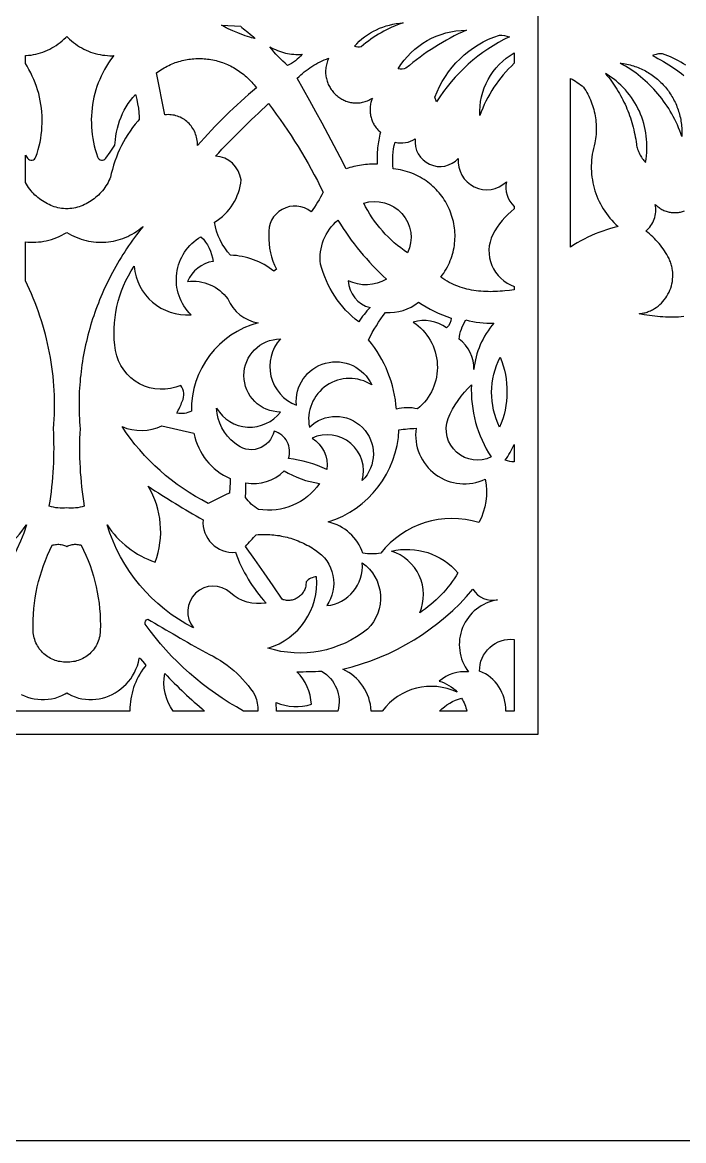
# Model space of a CAD drawing. Extents: x -570 to 570, y -425 to 425.
# Drawn here: x 150.5 to 296.4, y -245 to 1.6 of the extents above; entities that cross this region are included whole.
import ezdxf

# ---------------------------------------------------------------- set-up
doc = ezdxf.new("R2010")
doc.units = 0
doc.layers.add('LAYER_1', color=18, linetype='CONTINUOUS')
doc.layers.add('LAYER_2', color=4, linetype='CONTINUOUS')

msp = doc.modelspace()

# ---------------------------------------------------------------- linework, layer by layer
at = {"layer": 'LAYER_1'}
for points in [[(198.7, 0.77), (198.8, 0.66), (198.93, 0.54), (199.3, 0.22), (200.27, -0.55), (200.78, -0.95), (201.23, -1.33), (201.42, -1.51), (201.58, -1.66), (201.7, -1.8), (201.78, -1.92), (201.47, -1.86), (201.1, -1.77), (200.67, -1.64), (200.2, -1.49), (199.69, -1.32), (199.15, -1.12), (198.6, -0.91), (198.04, -0.69), (196.94, -0.23), (196.42, 0), (195.93, 0.23), (195.48, 0.45), (195.08, 0.65), (194.75, 0.84), (194.48, 1)], [(205.09, -3.73), (205.5, -3.96), (205.92, -4.18), (206.35, -4.38), (206.78, -4.56), (207.22, -4.73), (207.66, -4.87), (208.11, -5.01), (208.56, -5.12), (209.01, -5.22), (209.47, -5.3), (209.93, -5.36), (210.39, -5.4), (210.86, -5.43), (211.32, -5.44), (211.79, -5.43), (212.25, -5.41), (211.91, -5.8), (211.54, -6.16), (211.15, -6.51), (210.75, -6.83), (210.33, -7.13), (209.89, -7.4), (209.44, -7.64), (208.98, -7.86), (208.46, -7.38), (207.95, -6.9), (207.44, -6.4), (206.95, -5.89), (206.47, -5.36), (206, -4.83), (205.54, -4.28)], [(180.08, -9.52), (180.41, -9.28), (180.75, -9.05), (181.08, -8.82), (181.42, -8.61), (181.77, -8.4), (182.12, -8.21), (182.47, -8.02), (182.82, -7.85), (183.18, -7.68), (183.54, -7.53), (183.9, -7.38), (184.26, -7.25), (184.63, -7.12), (185, -7), (185.37, -6.89), (185.74, -6.8), (186.11, -6.71), (186.48, -6.63), (186.86, -6.56), (187.24, -6.5), (187.61, -6.45), (187.99, -6.41), (188.37, -6.37), (188.75, -6.35), (189.12, -6.34), (189.5, -6.33), (189.88, -6.34), (190.26, -6.35), (190.64, -6.38), (191.01, -6.41), (191.39, -6.45), (191.76, -6.5), (192.13, -6.56), (192.51, -6.63), (192.88, -6.71), (193.24, -6.79), (193.61, -6.89), (193.97, -7), (194.34, -7.11), (194.69, -7.23), (195.05, -7.36), (195.41, -7.5), (195.76, -7.65), (196.1, -7.81), (196.45, -7.98), (196.79, -8.16), (197.13, -8.34), (197.46, -8.53), (197.79, -8.74), (198.12, -8.95), (198.44, -9.17), (198.75, -9.39), (199.07, -9.63), (199.37, -9.88), (199.68, -10.13), (199.97, -10.39), (200.27, -10.66), (200.55, -10.94), (200.83, -11.23), (201.11, -11.53), (201.38, -11.83), (201.64, -12.14), (201.9, -12.46), (202.14, -12.79), (201.28, -13.53), (200.42, -14.27), (199.57, -15.03), (198.72, -15.79), (197.88, -16.55), (197.05, -17.33), (196.23, -18.12), (195.41, -18.91), (194.6, -19.71), (193.8, -20.52), (193.01, -21.34), (192.22, -22.16), (191.44, -22.99), (190.67, -23.83), (189.9, -24.68), (189.15, -25.54), (189.15, -25.16), (189.13, -24.79), (189.09, -24.42), (189.03, -24.06), (188.95, -23.71), (188.86, -23.36), (188.74, -23.03), (188.61, -22.7), (188.47, -22.38), (188.31, -22.07), (188.13, -21.77), (187.94, -21.48), (187.74, -21.21), (187.52, -20.94), (187.29, -20.69), (187.04, -20.45), (186.79, -20.22), (186.52, -20.01), (186.25, -19.81), (185.96, -19.63), (185.67, -19.46), (185.36, -19.3), (185.05, -19.17), (184.73, -19.05), (184.4, -18.95), (184.06, -18.86), (183.72, -18.8), (183.37, -18.75), (183.02, -18.73), (182.66, -18.72), (182.3, -18.73), (181.94, -18.77)], [(218.09, -6.29), (217.96, -6.58), (217.85, -6.87), (217.75, -7.16), (217.66, -7.45), (217.59, -7.74), (217.53, -8.02), (217.49, -8.31), (217.45, -8.59), (217.43, -8.88), (217.42, -9.16), (217.42, -9.43), (217.43, -9.71), (217.46, -9.98), (217.49, -10.25), (217.54, -10.52), (217.6, -10.78), (217.66, -11.04), (217.74, -11.3), (217.82, -11.55), (217.92, -11.8), (218.02, -12.04), (218.14, -12.28), (218.26, -12.51), (218.39, -12.74), (218.53, -12.97), (218.68, -13.18), (218.83, -13.4), (218.99, -13.6), (219.16, -13.8), (219.34, -13.99), (219.52, -14.18), (219.71, -14.36), (219.91, -14.53), (220.11, -14.69), (220.32, -14.85), (220.53, -15), (220.75, -15.14), (220.97, -15.27), (221.2, -15.4), (221.44, -15.51), (221.67, -15.62), (221.91, -15.72), (222.16, -15.8), (222.41, -15.88), (222.66, -15.95), (222.91, -16.01), (223.17, -16.06), (223.43, -16.09), (223.7, -16.12), (223.96, -16.14), (224.23, -16.14), (224.5, -16.13), (224.77, -16.11), (225.04, -16.08), (225.31, -16.04), (225.58, -15.99), (225.85, -15.92), (226.13, -15.84), (226.4, -15.74), (226.67, -15.64), (226.94, -15.52), (227.21, -15.38), (227.48, -15.24), (227.75, -15.07), (227.65, -15.32), (227.56, -15.57), (227.48, -15.82), (227.41, -16.07), (227.35, -16.33), (227.31, -16.58), (227.27, -16.84), (227.24, -17.1), (227.23, -17.35), (227.22, -17.61), (227.22, -17.86), (227.24, -18.12), (227.26, -18.37), (227.3, -18.63), (227.34, -18.88), (227.39, -19.13), (227.46, -19.37), (227.53, -19.62), (227.61, -19.86), (227.7, -20.09), (227.8, -20.33), (227.91, -20.56), (228.03, -20.78), (228.16, -21), (228.3, -21.22), (228.45, -21.43), (228.6, -21.63), (228.77, -21.83), (228.94, -22.03), (229.12, -22.21), (229.31, -22.39), (229.51, -22.57), (229.41, -23), (229.3, -23.43), (229.21, -23.87), (229.13, -24.31), (229.06, -24.74), (228.99, -25.18), (228.93, -25.63), (228.88, -26.07), (228.84, -26.51), (228.81, -26.96), (228.79, -27.4), (228.78, -27.84), (228.77, -28.29), (228.77, -28.74), (228.79, -29.18), (228.81, -29.63), (228.37, -29.62), (227.94, -29.63), (227.51, -29.64), (227.07, -29.67), (226.64, -29.7), (226.21, -29.74), (225.78, -29.79), (225.35, -29.85), (224.92, -29.92), (224.49, -29.99), (224.07, -30.08), (223.64, -30.17), (223.22, -30.27), (222.8, -30.39), (222.38, -30.51), (221.97, -30.64), (220.65, -28.12), (219.33, -25.61), (217.99, -23.11), (216.65, -20.61), (215.29, -18.12), (213.93, -15.64), (212.56, -13.16), (211.17, -10.68), (211.55, -10.32), (211.93, -9.97), (212.32, -9.63), (212.72, -9.3), (213.13, -8.98), (213.54, -8.67), (213.96, -8.38), (214.4, -8.1), (214.83, -7.83), (215.28, -7.57), (215.73, -7.32), (216.19, -7.09), (216.66, -6.87), (217.13, -6.66), (217.6, -6.47)], [(282.43, -7.37), (282.8, -7.42), (283.17, -7.47), (283.54, -7.53), (283.9, -7.6), (284.26, -7.67), (284.62, -7.76), (284.98, -7.85), (285.33, -7.96), (285.67, -8.07), (286.02, -8.19), (286.35, -8.32), (286.69, -8.45), (287.02, -8.6), (287.35, -8.75), (287.67, -8.91), (287.99, -9.07), (288.3, -9.25), (288.61, -9.43), (288.91, -9.62), (289.21, -9.81), (289.5, -10.01), (289.79, -10.22), (290.08, -10.44), (290.35, -10.66), (290.63, -10.89), (290.89, -11.13), (291.16, -11.37), (291.41, -11.61), (291.66, -11.87), (291.91, -12.13), (292.15, -12.39), (292.38, -12.66), (292.61, -12.94), (292.83, -13.22), (293.04, -13.5), (293.25, -13.79), (293.45, -14.09), (293.64, -14.39), (293.83, -14.7), (294.01, -15.01), (294.18, -15.32), (294.35, -15.64), (294.51, -15.97), (294.66, -16.29), (294.81, -16.63), (294.94, -16.96), (295.07, -17.3), (295.2, -17.64), (295.31, -17.99), (295.42, -18.34), (295.51, -18.7), (295.6, -19.05), (295.69, -19.41), (295.76, -19.78), (295.83, -20.14), (295.88, -20.51), (295.93, -20.88), (295.97, -21.25), (296, -21.63), (296.03, -22.01), (296.04, -22.39), (296.04, -22.77), (296.04, -23.16), (296.03, -23.54), (295.8, -22.89), (295.55, -22.25), (295.3, -21.61), (295.03, -20.98), (294.74, -20.36), (294.44, -19.75), (294.13, -19.15), (293.8, -18.55), (293.46, -17.96), (293.11, -17.39), (292.75, -16.82), (292.37, -16.26), (291.98, -15.71), (291.58, -15.17), (291.16, -14.64), (290.73, -14.12), (290.3, -13.61), (289.85, -13.11), (289.38, -12.62), (288.91, -12.15), (288.43, -11.68), (287.93, -11.23), (287.43, -10.79), (286.91, -10.36), (286.38, -9.94), (285.85, -9.53), (285.3, -9.14), (284.74, -8.76), (284.18, -8.39), (283.6, -8.04), (283.02, -7.7)], [(279.15, -9.65), (279.5, -10.06), (279.84, -10.48), (280.17, -10.91), (280.49, -11.34), (280.8, -11.78), (281.11, -12.22), (281.4, -12.67), (281.69, -13.12), (281.97, -13.58), (282.24, -14.04), (282.51, -14.51), (282.76, -14.98), (283.01, -15.46), (283.25, -15.94), (283.48, -16.43), (283.7, -16.92), (283.91, -17.42), (284.11, -17.91), (284.3, -18.42), (284.49, -18.92), (284.66, -19.43), (284.83, -19.94), (284.99, -20.46), (285.14, -20.98), (285.27, -21.5), (285.4, -22.03), (285.52, -22.56), (285.63, -23.09), (285.73, -23.62), (285.83, -24.16), (285.91, -24.7), (285.98, -25.24), (286.04, -25.52), (286.1, -25.8), (286.18, -26.07), (286.27, -26.34), (286.36, -26.61), (286.47, -26.88), (286.58, -27.14), (286.71, -27.39), (286.84, -27.64), (286.98, -27.89), (287.13, -28.13), (287.29, -28.36), (287.46, -28.59), (287.63, -28.81), (287.82, -29.03), (288.01, -29.24), (288.13, -28.5), (288.22, -27.77), (288.28, -27.04), (288.32, -26.31), (288.32, -25.59), (288.3, -24.87), (288.25, -24.15), (288.17, -23.43), (288.07, -22.73), (287.94, -22.02), (287.79, -21.33), (287.61, -20.64), (287.4, -19.96), (287.17, -19.29), (286.92, -18.63), (286.64, -17.98), (286.33, -17.35), (286.01, -16.72), (285.66, -16.11), (285.29, -15.51), (284.89, -14.92), (284.47, -14.36), (284.03, -13.8), (283.57, -13.26), (283.09, -12.74), (282.59, -12.24), (282.07, -11.76), (281.52, -11.29), (280.96, -10.85), (280.38, -10.43), (279.77, -10.03)], [(281.95, -43.35), (281.09, -43.57), (280.24, -43.82), (279.39, -44.09), (278.56, -44.38), (277.73, -44.7), (276.9, -45.03), (276.09, -45.38), (275.29, -45.75), (274.5, -46.15), (273.72, -46.56), (272.95, -47), (272.2, -47.46), (271.46, -47.94), (271.45, -47.95), (271.45, -10.72), (271.83, -10.92), (272.21, -11.14), (272.58, -11.36), (272.95, -11.6), (273.3, -11.85), (273.65, -12.11), (274, -12.39), (274.33, -12.67), (274.56, -13.02), (274.8, -13.41), (275.03, -13.8), (275.25, -14.21), (275.46, -14.61), (275.65, -15.03), (275.84, -15.45), (276.01, -15.87), (276.17, -16.3), (276.32, -16.73), (276.45, -17.17), (276.58, -17.61), (276.69, -18.05), (276.79, -18.5), (276.87, -18.95), (276.95, -19.4), (277.01, -19.86), (277.06, -20.32), (277.09, -20.78), (277.12, -21.24), (277.13, -21.7), (277.12, -22.16), (277.11, -22.63), (277.08, -23.09), (277.04, -23.56), (276.98, -24.02), (276.91, -24.49), (276.83, -24.95), (276.65, -25.57), (276.49, -26.2), (276.35, -26.83), (276.24, -27.46), (276.15, -28.09), (276.09, -28.72), (276.05, -29.36), (276.03, -29.99), (276.03, -30.62), (276.06, -31.25), (276.1, -31.87), (276.17, -32.5), (276.27, -33.12), (276.38, -33.73), (276.52, -34.34), (276.67, -34.95), (276.85, -35.54), (277.05, -36.13), (277.27, -36.72), (277.51, -37.29), (277.77, -37.86), (278.05, -38.42), (278.35, -38.97), (278.68, -39.5), (279.02, -40.03), (279.38, -40.54), (279.76, -41.05), (280.16, -41.53), (280.58, -42.01), (281.02, -42.47), (281.47, -42.92)], [(177.15, -43.39), (176.66, -43.99), (176.19, -44.59), (175.73, -45.2), (175.27, -45.82), (174.82, -46.43), (174.38, -47.06), (173.95, -47.68), (173.52, -48.31), (173.11, -48.95), (172.7, -49.59), (172.3, -50.23), (171.9, -50.88), (171.52, -51.53), (171.14, -52.18), (170.78, -52.84), (170.42, -53.5), (170.06, -54.16), (169.72, -54.83), (169.39, -55.5), (169.06, -56.17), (168.74, -56.85), (168.43, -57.53), (168.13, -58.22), (167.84, -58.9), (167.55, -59.59), (167.28, -60.28), (167.01, -60.98), (166.75, -61.68), (166.5, -62.38), (166.26, -63.08), (166.02, -63.78), (165.8, -64.49), (165.58, -65.2), (165.37, -65.91), (165.17, -66.63), (164.98, -67.34), (164.8, -68.06), (164.63, -68.78), (164.46, -69.51), (164.31, -70.23), (164.16, -70.96), (164.02, -71.69), (163.89, -72.42), (163.77, -73.15), (163.66, -73.88), (163.55, -74.61), (163.46, -75.35), (163.38, -76.09), (163.3, -76.82), (163.23, -77.56), (163.17, -78.3), (163.12, -79.04), (163.08, -79.79), (163.05, -80.53), (163.03, -81.27), (163.02, -82.02), (163.01, -82.76), (163.02, -83.51), (163.03, -84.26), (163.06, -85), (163.09, -85.75), (163.13, -86.5), (163.18, -87.25), (163.24, -88), (163.19, -89.06), (163.15, -90.13), (163.13, -91.2), (163.12, -92.27), (163.13, -93.34), (163.15, -94.41), (163.18, -95.48), (163.23, -96.55), (163.3, -97.61), (163.38, -98.68), (163.47, -99.74), (163.58, -100.81), (163.71, -101.87), (163.84, -102.93), (164, -103.99), (164.17, -105.05), (163.7, -105.2), (163.23, -105.31), (162.75, -105.4), (162.26, -105.47), (161.77, -105.5), (161.29, -105.51), (160.8, -105.48), (160.31, -105.43), (159.82, -105.48), (159.33, -105.51), (158.84, -105.5), (158.35, -105.47), (157.87, -105.4), (157.39, -105.31), (156.92, -105.2), (156.45, -105.05), (156.62, -103.99), (156.77, -102.93), (156.91, -101.87), (157.03, -100.81), (157.14, -99.74), (157.24, -98.68), (157.32, -97.61), (157.38, -96.55), (157.43, -95.48), (157.47, -94.41), (157.49, -93.34), (157.5, -92.27), (157.49, -91.2), (157.46, -90.13), (157.43, -89.06), (157.37, -88), (157.46, -86.94), (157.52, -85.88), (157.57, -84.83), (157.59, -83.77), (157.6, -82.72), (157.59, -81.67), (157.57, -80.62), (157.52, -79.57), (157.46, -78.52), (157.38, -77.48), (157.28, -76.43), (157.16, -75.39), (157.03, -74.35), (156.87, -73.32), (156.7, -72.29), (156.52, -71.26), (156.31, -70.23), (156.09, -69.21), (155.85, -68.19), (155.59, -67.17), (155.31, -66.16), (155.02, -65.16), (154.71, -64.16), (154.39, -63.16), (154.04, -62.17), (153.68, -61.18), (153.31, -60.2), (152.91, -59.22), (152.5, -58.25), (152.07, -57.29), (151.63, -56.33), (151.17, -55.38), (151.17, -46.78), (151.74, -46.83), (152.32, -46.86), (152.9, -46.87), (153.48, -46.85), (154.06, -46.8), (154.65, -46.74), (155.23, -46.64), (155.8, -46.53), (156.38, -46.38), (156.95, -46.22), (157.52, -46.02), (158.09, -45.81), (158.65, -45.57), (159.21, -45.3), (159.76, -45.01), (160.31, -44.69), (160.82, -44.99), (161.35, -45.27), (161.87, -45.53), (162.4, -45.76), (162.94, -45.97), (163.48, -46.16), (164.02, -46.32), (164.57, -46.47), (165.11, -46.59), (165.66, -46.69), (166.21, -46.77), (166.76, -46.82), (167.31, -46.86), (167.86, -46.87), (168.41, -46.86), (168.96, -46.83), (169.5, -46.77), (170.04, -46.7), (170.59, -46.6), (171.12, -46.48), (171.66, -46.34), (172.19, -46.18), (172.71, -46), (173.23, -45.79), (173.75, -45.57), (174.25, -45.32), (174.75, -45.05), (175.25, -44.76), (175.74, -44.45), (176.21, -44.12), (176.68, -43.76)]]:
    msp.add_lwpolyline(points, close=True, dxfattribs=at)
for points in [[(234.54, 1.51, 0.103073), (225.3, -3.75, -0.180062), (223.76, -3.63, -0.199902)], [(160.52, -1.69), (160.92, -2.08), (161.34, -2.44), (161.77, -2.79), (162.21, -3.12), (162.66, -3.44), (163.12, -3.73), (163.6, -4), (164.08, -4.26), (164.57, -4.49), (165.07, -4.71), (165.57, -4.9), (166.08, -5.08), (166.6, -5.23), (167.13, -5.36), (167.66, -5.48), (168.2, -5.57), (168.73, -5.63), (169.28, -5.68), (169.82, -5.71), (170.37, -5.71), (170.68, -5.7), (170.46, -5.97), (169.97, -6.63), (169.5, -7.32), (169.06, -8.02), (168.65, -8.73), (168.26, -9.46), (167.9, -10.2), (167.57, -10.95), (167.26, -11.72), (166.98, -12.49), (166.73, -13.27), (166.51, -14.07), (166.31, -14.87), (166.15, -15.67), (166.01, -16.49), (165.9, -17.31), (165.81, -18.13), (165.76, -18.96), (165.73, -19.79), (165.74, -20.62), (165.77, -21.45), (165.84, -22.29), (165.93, -23.12), (166.05, -23.95), (166.21, -24.78), (166.39, -25.61), (166.6, -26.43), (166.85, -27.25), (167.12, -28.04, 0.606754), (168.93, -28.32), (169.89, -27.02), (170.95, -25.46), (171.03, -24.27), (171.14, -23.41), (171.28, -22.55), (171.47, -21.7), (171.7, -20.87), (171.97, -20.05), (172.28, -19.26), (172.62, -18.48), (173, -17.72), (173.42, -16.98), (173.88, -16.26), (174.37, -15.57), (174.9, -14.91), (175.46, -14.28), (175.49, -14.24), (175.55, -14.48), (175.77, -15.4), (175.95, -16.34), (176.1, -17.28), (176.21, -18.23), (176.28, -19.18), (176.3, -19.75), (175.97, -20.12), (175.38, -20.84), (174.82, -21.57), (174.28, -22.33), (173.76, -23.11), (173.28, -23.9), (172.82, -24.71), (172.38, -25.53), (171.98, -26.38), (171.6, -27.23), (171.25, -28.1), (170.93, -28.98), (170.64, -29.88), (170.38, -30.79), (170.14, -31.7), (169.96, -32.52), (169.82, -32.86), (169.62, -33.27), (169.41, -33.67), (169.19, -34.06), (168.96, -34.43), (168.71, -34.8), (168.46, -35.15), (168.19, -35.49), (167.91, -35.82), (167.62, -36.14), (167.32, -36.44), (167, -36.73), (166.68, -37.01), (166.36, -37.27), (166.02, -37.52), (165.67, -37.76), (165.32, -37.98), (164.96, -38.19), (164.59, -38.39), (164.21, -38.57), (163.83, -38.73), (163.44, -38.88), (163.05, -39.02), (162.65, -39.14), (162.25, -39.24), (161.84, -39.33), (161.43, -39.4), (161.02, -39.45), (160.6, -39.49), (160.31, -39.5), (160.02, -39.49), (159.6, -39.45), (159.18, -39.4), (158.77, -39.33), (158.36, -39.24), (157.96, -39.14), (157.56, -39.02), (157.17, -38.88), (156.78, -38.73), (156.4, -38.57), (156.03, -38.39), (155.66, -38.19), (155.3, -37.98), (154.94, -37.76), (154.6, -37.52), (154.26, -37.27), (153.93, -37.01), (153.61, -36.73), (153.3, -36.44), (153, -36.14), (152.71, -35.82), (152.43, -35.49), (152.16, -35.15), (151.9, -34.8), (151.66, -34.43), (151.42, -34.06), (151.2, -33.67), (151.17, -33.6), (151.17, -27.62), (151.68, -28.32, 0.606754), (153.5, -28.04), (153.77, -27.25), (154.01, -26.43), (154.23, -25.61), (154.41, -24.78), (154.56, -23.95), (154.69, -23.12), (154.78, -22.29), (154.84, -21.45), (154.88, -20.62), (154.88, -19.79), (154.86, -18.96), (154.8, -18.13), (154.72, -17.31), (154.61, -16.49), (154.47, -15.67), (154.3, -14.87), (154.11, -14.07), (153.88, -13.27), (153.63, -12.49), (153.35, -11.72), (153.05, -10.95), (152.71, -10.2), (152.35, -9.46), (151.97, -8.73), (151.55, -8.02), (151.17, -7.4), (151.17, -5.69), (151.34, -5.68), (151.88, -5.63), (152.42, -5.57), (152.96, -5.48), (153.49, -5.36), (154.01, -5.23), (154.53, -5.08), (155.05, -4.9), (155.55, -4.71), (156.05, -4.49), (156.54, -4.26), (157.02, -4), (157.49, -3.73), (157.95, -3.44), (158.41, -3.12), (158.85, -2.79), (159.28, -2.44), (159.69, -2.08), (160.1, -1.69), (160.31, -1.47)], [(248.47, -0.08, 0.071113), (235.15, -8.49, -0.152933), (233.42, -8.61, -0.262057)], [(255.75, -1.16, -0.088638), (257.97, -1.57, 0.14465), (241.9, -15.92), (241.53, -14.88, -0.228526)], [(251.45, -18.94, -0.283219), (259.05, -5.09), (259.05, -7.39, 0.124794)], [(204.83, -16.28, -0.049505), (216.89, -35.82, -0.043369), (214.21, -40.12, 0.664616), (204.9, -45.27, 0.134719), (206.59, -52.82), (206.03, -53.24, 0.16006), (196.43, -49.72, -0.14921), (192.91, -42.45, 0.243063), (198.76, -33.07, 0.357023), (193.12, -27.85, -0.015353)], [(237.18, -24.04, 0.726017), (246.7, -28.37, 0.696648), (257.31, -33.52, 0.264115), (259.05, -38.95), (259.05, -39.5, 0.108482), (254.29, -45.16, 0.450074), (259.05, -56.6), (259.05, -57.32), (258.01, -57.47), (256.95, -57.59), (256.43, -57.64), (255.9, -57.68), (255.37, -57.71), (254.84, -57.74), (254.32, -57.75), (253.79, -57.76), (253.27, -57.75), (252.74, -57.74), (252.22, -57.71), (251.7, -57.67), (251.18, -57.62), (250.66, -57.56), (250.15, -57.49), (249.63, -57.4), (249.12, -57.3), (248.61, -57.18), (248.11, -57.05), (247.61, -56.91), (247.11, -56.75), (246.62, -56.57), (246.13, -56.38), (245.64, -56.17), (245.16, -55.95), (244.69, -55.7), (244.21, -55.44), (243.75, -55.16), (243.29, -54.86), (242.83, -54.55), (243.16, -54.11), (243.47, -53.67), (243.76, -53.22), (244.03, -52.77), (244.28, -52.31), (244.52, -51.85), (244.74, -51.38), (244.93, -50.92), (245.11, -50.44), (245.28, -49.97), (245.42, -49.49), (245.55, -49.01), (245.66, -48.53), (245.76, -48.05), (245.83, -47.57), (245.89, -47.09), (245.94, -46.6), (245.96, -46.12), (245.98, -45.64), (245.97, -45.16), (245.95, -44.68), (245.91, -44.2), (245.86, -43.72), (245.79, -43.25), (245.71, -42.78), (245.61, -42.31), (245.5, -41.85), (245.37, -41.39), (245.23, -40.93), (245.07, -40.48), (244.9, -40.04), (244.72, -39.6), (244.52, -39.16), (244.31, -38.74), (244.08, -38.32), (243.84, -37.9), (243.59, -37.49), (243.32, -37.09), (243.04, -36.7), (242.75, -36.32), (242.45, -35.95), (242.13, -35.58), (241.8, -35.23), (241.46, -34.88), (241.11, -34.55), (240.74, -34.22), (240.36, -33.91), (239.98, -33.61), (239.58, -33.32), (239.17, -33.04), (238.74, -32.78), (238.31, -32.53), (237.87, -32.29), (237.42, -32.06), (236.95, -31.85), (236.48, -31.65), (235.99, -31.47), (235.5, -31.31), (235, -31.16), (234.48, -31.02), (233.96, -30.9), (233.43, -30.8), (232.89, -30.71), (232.34, -30.65, -0.101667), (232.75, -24.81, 0.20843)], [(225.82, -38.26, -0.658893), (235.51, -49.2, -0.130387)], [(220.13, -42.01, 0.070225), (230.85, -54.99, -0.255113), (222.39, -55.34, 0.328175), (227.23, -61.27, 0.048), (224.72, -64.44, -0.166617), (216.32, -51.67, -0.260364)], [(189.92, -45.64, -0.167096), (192.6, -51.07, 0.260252), (186.96, -55.51, -0.27), (195.84, -59.34, 0.263043), (202.54, -64.62, 0.343767), (187.81, -84.11, -0.180266), (184.61, -84.56, 0.015682), (185.8, -81.95, 0.285149), (185.45, -78.42, -0.486535), (171.06, -70.75, -0.186909), (175.18, -52.13, 0.411118), (187.73, -62.86, -0.493524)], [(237.91, -60.07, 0.070676), (245.1, -63.59, -0.244526), (244.11, -65.71, 0.229925), (236.72, -64.46, -0.506566), (237.7, -83.61, 0.122041), (233.04, -83.68, 0.157976), (226.9, -68.39, -0.054599), (230.67, -62.33, 0.194819)], [(248.35, -64, 0.071392), (254.55, -64.7, 0.152277), (250.11, -74.93, 0.253658), (246.87, -68.23, -0.106904)], [(207.44, -68.19, 0.527165), (210.97, -82.79, -0.846436), (227.62, -78.34, 0.660776), (213.84, -87.67, -1), (225.5, -99.43, 0.639339), (214.44, -90.07, -0.297019), (217.7, -96.99, 0.081447), (209.21, -94.57, 0.43557), (206.04, -88.51, -0.585279), (197.42, -91.2, -0.231059), (193.38, -83.47, 0.528721), (207.48, -84.31, -1)], [(255.94, -72.22, -0.202648), (255.8, -87.66, -0.235088)], [(249.59, -78.28, 0.154799), (253.93, -94.22, -0.674396), (244.44, -85.76, -0.099546)], [(188.36, -89, 0.242101), (196.37, -98.98, -0.014201), (196.2, -102.19, 0.015613), (191.54, -104.45, -0.131494), (172.5, -87.52, 0.210762), (181.32, -87.38)], [(237.39, -87.89, 0.598525), (252.65, -99.1, -0.172229), (251.25, -108.69, 0.313845), (229.6, -115.46, -0.071429), (225.65, -115.46, 0.260176), (218, -108.54, 0.315589), (233.61, -88.2, -0.018892)], [(257.04, -94.95, 0.036253), (259.05, -91.43), (259.05, -95.3, -0.071659)], [(208.25, -97.29, 0.093313), (216.05, -100.07, -0.290286), (202.62, -105.78, -0.115727), (199.73, -103.14, 0.020178), (199.84, -99.93, 0.250344)], [(142.33, -100.69, 0.226899), (140.79, -117.41, 0.168305), (151.41, -109.16, -0.203895), (132.33, -131.92, 0.930701), (124.22, -124.16, -0.229894), (116.32, -126.44, 0.097316), (123.11, -115.24, 0.458333), (130.25, -108.1, 0.01483)], [(178.29, -100.69, 0.01483), (190.37, -108.1, 0.458333), (197.51, -115.24, 0.097316), (204.3, -126.44, -0.229894), (196.4, -124.16, 0.930701), (188.29, -131.92, -0.203895), (169.21, -109.16, 0.168305), (179.82, -117.41, 0.226899)], [(202.09, -111.37), (202.53, -111.34), (202.96, -111.31), (203.39, -111.3), (203.82, -111.29), (204.25, -111.29), (204.69, -111.31), (205.12, -111.33), (205.54, -111.36), (205.97, -111.4), (206.4, -111.45), (206.82, -111.5), (207.25, -111.57), (207.67, -111.65), (208.09, -111.73), (208.51, -111.83), (208.92, -111.93), (209.33, -112.04), (209.75, -112.16), (210.15, -112.29), (210.56, -112.43), (210.96, -112.58), (211.36, -112.73), (211.76, -112.9), (212.15, -113.07), (212.54, -113.25), (212.93, -113.44), (213.31, -113.64), (213.69, -113.85), (214.06, -114.07), (214.43, -114.29), (214.8, -114.52), (215.16, -114.76, -0.429437), (217.66, -127.01, 0.410285), (225.52, -117.56, -0.467604), (226.67, -132.17, -0.250469), (204.7, -136.39, 0.353746), (215.44, -120.64, 0.182927), (213.1, -121.73), (213.1, -121.99), (213.09, -122.25), (213.06, -122.5), (213.02, -122.74), (212.96, -122.98), (212.89, -123.22), (212.8, -123.44), (212.7, -123.66), (212.59, -123.87), (212.46, -124.07), (212.33, -124.27), (212.18, -124.45), (212.03, -124.63), (211.86, -124.79), (211.68, -124.95), (211.5, -125.09), (211.3, -125.23), (211.1, -125.35), (210.9, -125.46), (210.68, -125.55), (210.46, -125.64), (210.24, -125.71), (210.01, -125.77), (209.77, -125.81), (209.53, -125.84), (209.29, -125.86), (209.05, -125.86), (208.8, -125.84), (208.55, -125.81), (208.31, -125.76), (208.06, -125.69), (207.81, -125.61), (205.84, -122.67), (203.84, -119.76), (201.82, -116.85), (199.78, -113.96, -0.029744)], [(162.55, -113.49), (162.81, -113.52), (163.07, -113.57), (163.32, -113.63), (163.49, -113.69, -0.127301), (167.71, -132.56), (167.69, -132.98), (167.64, -133.37), (167.57, -133.76), (167.49, -134.14), (167.38, -134.51), (167.25, -134.86), (167.11, -135.21), (166.95, -135.55), (166.77, -135.88), (166.58, -136.2), (166.37, -136.51), (166.14, -136.8), (165.9, -137.08), (165.65, -137.35), (165.38, -137.6), (165.1, -137.85), (164.81, -138.07), (164.51, -138.28), (164.19, -138.48), (163.87, -138.66), (163.54, -138.82), (163.19, -138.96), (162.85, -139.09), (162.49, -139.2), (162.13, -139.29), (161.76, -139.36), (161.38, -139.41), (161, -139.45), (160.62, -139.46), (160.31, -139.45), (160, -139.46), (159.62, -139.45), (159.24, -139.41), (158.86, -139.36), (158.49, -139.29), (158.13, -139.2), (157.77, -139.09), (157.42, -138.96), (157.08, -138.82), (156.75, -138.66), (156.42, -138.48), (156.11, -138.28), (155.81, -138.07), (155.52, -137.85), (155.24, -137.6), (154.97, -137.35), (154.72, -137.08), (154.48, -136.8), (154.25, -136.51), (154.04, -136.2), (153.85, -135.88), (153.67, -135.55), (153.51, -135.21), (153.36, -134.86), (153.24, -134.51), (153.13, -134.14), (153.04, -133.76), (152.98, -133.37), (152.93, -132.98), (152.9, -132.56, -0.127301), (157.12, -113.69), (157.3, -113.63), (157.55, -113.57), (157.81, -113.52), (158.06, -113.49), (158.32, -113.47), (158.58, -113.47), (158.83, -113.49), (159.09, -113.52), (159.34, -113.57), (159.59, -113.64), (159.83, -113.72), (160.07, -113.82), (160.3, -113.93), (160.31, -113.93), (160.31, -113.93), (160.55, -113.82), (160.79, -113.72), (161.03, -113.64), (161.28, -113.57), (161.53, -113.52), (161.79, -113.49), (162.04, -113.47), (162.3, -113.47)], [(231.93, -115, -0.284998), (246.6, -119.8, -0.110537), (238.2, -128.57, 0.445111)], [(249.91, -123.4, 0.30721), (255.35, -125.73, 0.566428), (248.93, -141.6, 0.190741), (242.47, -143.63, -0.142336), (246.46, -146.11, 0.359299), (229.93, -150.25), (227.47, -150.25, 0.283019), (221.21, -141.03, 0.16029)], [(178.17, -129.97, 0.004418), (190.96, -137.37, -0.149279), (201.91, -146.9, -0.078874), (202.5, -150.25), (199.34, -150.25, -0.115235), (177.62, -131.07, -0.4)], [(251.38, -141.43, -0.448771), (259.05, -134.45), (259.05, -150.25), (257.16, -150.25, 0.316943)], [(181.93, -141.95, 0.028576), (190.73, -150.25), (183.8, -150.25, -0.207336)], [(216.54, -141.44, -0.337865), (220.13, -150.25), (206.58, -150.25), (206.54, -148.39, 0.168582), (214.28, -148.77, 0.182959), (211.1, -141.58, 0.013484)], [(247.43, -147.43, -0.085979), (248.57, -150.25), (242.55, -150.25, -0.138649)]]:
    msp.add_lwpolyline(points, format="xyb", close=True, dxfattribs=at)
for points in [[(296.92, -7.83), (296.38, -7.48), (295.83, -7.15), (295.27, -6.84), (294.7, -6.54), (294.12, -6.25), (293.53, -5.98), (292.94, -5.73), (292.33, -5.5), (291.72, -5.28), (291.43, -5.29), (291.15, -5.31), (290.87, -5.34), (290.59, -5.39), (290.32, -5.45), (290.04, -5.52), (289.77, -5.6), (289.51, -5.7), (290.12, -6), (290.74, -6.32), (291.34, -6.65), (291.94, -6.99), (292.53, -7.34), (293.12, -7.7), (293.7, -8.08), (294.27, -8.46), (294.84, -8.85), (295.39, -9.25), (295.94, -9.67), (296.49, -10.09)], [(296.46, -63.25), (295.89, -63.31), (295.31, -63.35), (294.73, -63.38), (294.15, -63.4), (293.56, -63.4), (292.98, -63.39), (292.39, -63.37), (291.81, -63.34), (291.22, -63.3), (290.63, -63.24), (290.05, -63.18), (289.46, -63.11), (288.88, -63.03), (287.72, -62.84), (286.57, -62.64), (286.83, -62.6), (287.1, -62.56), (287.35, -62.52), (287.61, -62.46), (287.86, -62.4), (288.11, -62.32), (288.36, -62.25), (288.6, -62.16), (288.83, -62.07), (289.07, -61.97), (289.29, -61.86), (289.52, -61.75), (289.95, -61.5), (290.37, -61.23), (290.77, -60.94), (291.14, -60.62), (291.5, -60.28), (291.84, -59.92), (292.15, -59.55), (292.45, -59.15), (292.72, -58.75), (292.96, -58.32), (293.19, -57.88), (293.39, -57.43), (293.56, -56.97), (293.7, -56.49), (293.82, -56.01), (293.92, -55.52), (293.98, -55.03), (294.02, -54.52), (294.02, -54.02), (294, -53.51), (293.94, -53), (293.9, -52.74), (293.86, -52.49), (293.8, -52.23), (293.74, -51.98), (293.67, -51.72), (293.59, -51.47), (293.5, -51.21), (293.4, -50.96), (293.3, -50.71), (293.19, -50.46), (292.95, -50.02), (292.7, -49.58), (292.44, -49.15), (292.17, -48.73), (291.89, -48.31), (291.6, -47.91), (291.29, -47.51), (290.98, -47.12), (290.65, -46.75), (290.31, -46.38), (289.97, -46.02), (289.61, -45.67), (289.24, -45.34), (288.87, -45.01), (288.48, -44.69), (288.09, -44.39), (288.4, -44.12), (288.69, -43.83), (288.96, -43.52), (289.2, -43.19), (289.42, -42.85), (289.62, -42.5), (289.79, -42.13), (289.94, -41.75), (290.06, -41.37), (290.16, -40.97), (290.23, -40.57), (290.27, -40.16), (290.29, -39.75), (290.27, -39.34), (290.23, -38.93), (290.16, -38.51), (290.36, -38.7), (290.56, -38.88), (290.77, -39.05), (290.98, -39.2), (291.19, -39.35), (291.41, -39.48), (291.63, -39.61), (291.85, -39.72), (292.07, -39.83), (292.3, -39.92), (292.53, -40), (292.75, -40.08), (292.98, -40.14), (293.21, -40.2), (293.44, -40.24), (293.68, -40.28), (293.91, -40.3), (294.14, -40.32), (294.37, -40.33), (294.6, -40.33), (294.83, -40.32), (295.06, -40.3), (295.29, -40.27), (295.52, -40.24), (295.74, -40.19), (295.97, -40.14), (296.19, -40.08), (296.41, -40.01), (296.63, -39.94)], [(150.27, -146.6), (150.96, -146.91), (151.67, -147.18), (152.4, -147.4), (153.14, -147.56), (153.89, -147.67), (154.65, -147.73), (155.42, -147.73), (156.19, -147.67), (156.95, -147.55), (157.72, -147.38), (158.47, -147.14), (159.22, -146.83), (159.95, -146.47), (160.31, -146.26), (160.66, -146.47), (161.39, -146.83), (162.14, -147.14), (162.9, -147.38), (163.66, -147.55), (164.43, -147.67), (165.2, -147.73), (165.96, -147.73), (166.73, -147.67), (167.48, -147.56), (168.22, -147.4), (168.94, -147.18), (169.65, -146.91), (170.34, -146.6), (171.01, -146.24), (171.66, -145.83), (172.27, -145.37), (172.86, -144.87), (173.41, -144.33), (173.93, -143.75), (174.41, -143.13), (174.84, -142.47), (175.24, -141.77), (175.58, -141.04), (175.88, -140.27), (176.12, -139.47), (176.31, -138.65), (176.33, -138.49), (176.56, -138.75), (177.44, -139.78), (177.77, -140.18), (177.5, -140.51), (177.11, -141.04), (176.75, -141.58), (176.41, -142.14), (176.09, -142.71), (175.8, -143.28), (175.53, -143.87), (175.29, -144.47), (175.07, -145.07), (174.88, -145.68), (174.71, -146.3), (174.57, -146.93), (174.45, -147.56), (174.35, -148.19), (174.28, -148.83), (174.23, -149.47), (174.21, -150.11), (174.21, -150.25), (146.4, -150.25)]]:
    msp.add_lwpolyline(points, dxfattribs=at)
at = {"layer": 'LAYER_2'}
for points in [[(390, -245), (390, 245), (-390, 245), (-390, -245)], [(-264.24, -155.43), (-264.24, 155.43), (264.24, 155.43), (264.24, -155.43)]]:
    msp.add_lwpolyline(points, close=True, dxfattribs=at)

doc.saveas('drawing.dxf')
